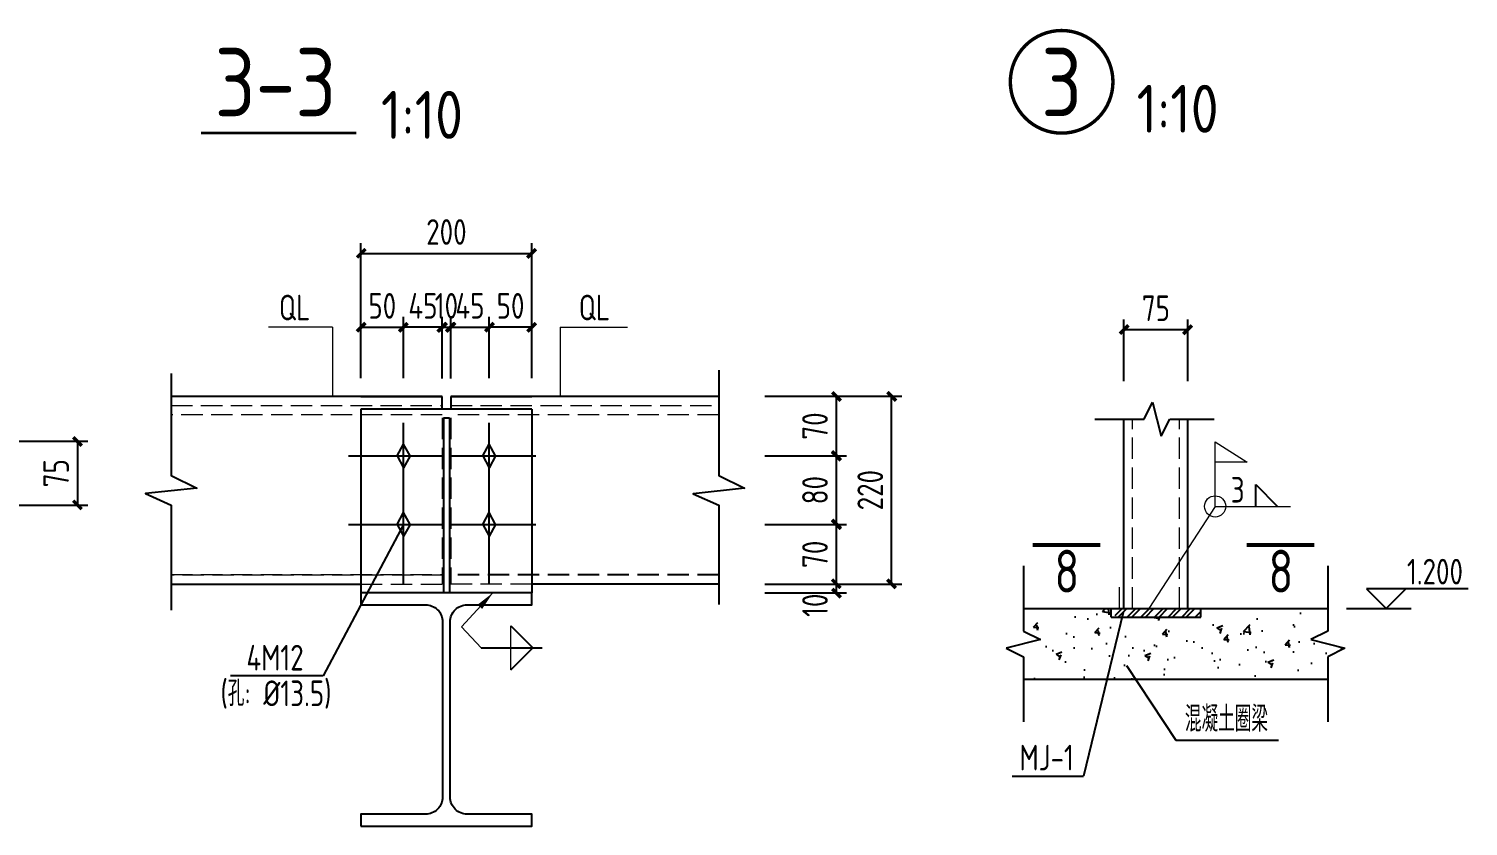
# Model space of a CAD drawing. Header units: millimetres. Extents: x 865490 to 879904, y 39442 to 44891.
# Drawn here: x 875721.7 to 875890, y 39851.4 to 39944.7 of the extents above; entities that cross this region are included whole.
import ezdxf

# ---------------------------------------------------------------- set-up
doc = ezdxf.new("R2010")
doc.units = ezdxf.units.MM
doc.header["$LTSCALE"] = 1000
doc.header["$MEASUREMENT"] = 0
for name, pattern in [('CENTER', [2, 1.25, -0.25, 0.25, -0.25]), ('DASH', [0.35, 0.25, -0.1]), ('DOTE', [2.42, 2, -0.2, 0.02, -0.2])]:
    doc.linetypes.add(name, pattern=pattern)
for name, color, linetype, lineweight in [('1', 4, 'Continuous', 70), ('D3', 62, 'Continuous', 9), ('LZ', 64, 'Continuous', 9), ('数字', 3, 'Continuous', 9), ('细实线', 1, 'Continuous', 20)]:
    doc.layers.add(name, color=color, linetype=linetype, lineweight=lineweight)
for name, color, linetype in [('D1', 112, 'Continuous'), ('D2', 6, 'Continuous'), ('DIM', 7, 'Continuous'), ('DOTE', 1, 'DOTE'), ('M_Thin', 7, 'Continuous'), ('Prof', 2, 'Continuous'), ('PUB_DIM', 3, 'Continuous'), ('THIN', 7, 'Continuous'), ('文字', 7, 'Continuous'), ('柱子', 8, 'Continuous'), ('桩', 6, 'Continuous')]:
    doc.layers.add(name, color=color, linetype=linetype)
doc.styles.add('GBHZ', font='gbenor.shx', dxfattribs={"width": 0.9, "bigfont": 'gbcbig.shx'})
doc.dimstyles.new('Y10', dxfattribs={"dimscale": 0, "dimtxt": 3, "dimasz": 0.01, "dimexe": 1.2, "dimexo": 1, "dimgap": 1, "dimtad": 1, "dimdec": 0, "dimlfac": 10, "dimzin": 0, "dimdsep": 46, "dimtxsty": 'GBHZ', "dimblk1": 'DX', "dimblk2": 'DX', "dimsah": 1, "dimcen": 0.09, "dimdle": 1, "dimadec": 0, "dimazin": 0, "dimtfac": 1, "dimtdec": 0, "dimtix": 1, "dimtmove": 2, "dimatfit": 3, "dimldrblk": 'DX', "dimfxl": 0, "dimtolj": 1, "dimtzin": 0, "dimarcsym": 0})

# ---------------------------------------------------------------- blocks, each defined once
blk = doc.blocks.new('DX')
at = {"color": 0, "linetype": 'ByBlock', "const_width": 40}
blk.add_lwpolyline([(-54, -51), (46, 49)], dxfattribs=at)
blk = doc.blocks.new('*D293')
at = {"layer": 'Defpoints', "color": 0, "linetype": 'ByBlock', "transparency": 16777216}
for p in [(875719.32, 39896.47), (875719.32, 39888.97), (875727.42, 39888.97)]:
    blk.add_point(p, dxfattribs=at)
at = {"layer": 'DIM', "color": 0, "linetype": 'ByBlock', "lineweight": -2, "transparency": 16777216}
for p, q in [((875720.32, 39896.47), (875728.62, 39896.47)), ((875727.42, 39896.46), (875727.42, 39888.98)), ((875720.32, 39888.97), (875728.62, 39888.97))]:
    blk.add_line(p, q, dxfattribs=at)
at = {"layer": 'DIM', "color": 0, "linetype": 'ByBlock', "lineweight": -2, "transparency": 16777216, "xscale": 0.01, "yscale": 0.01, "zscale": 0.01}
for p, rotation in [((875727.42, 39896.47), 90), ((875727.42, 39888.97), 270)]:
    blk.add_blockref('DX', p, dxfattribs=dict(at, rotation=rotation))
at = {"layer": 'DIM', "color": 0, "linetype": 'ByBlock', "transparency": 16777216, "insert": (875724.92, 39892.72), "char_height": 3, "attachment_point": 5, "rotation": 90, "style": 'GBHZ'}
blk.add_mtext('\\A1;75', dxfattribs=at)
blk = doc.blocks.new('*D294')
at = {"layer": 'Defpoints', "color": 0, "linetype": 'ByBlock', "transparency": 16777216}
for p in [(875806.81, 39879.75), (875816.16, 39879.75), (875806.81, 39878.74)]:
    blk.add_point(p, dxfattribs=at)
at = {"layer": 'DIM', "color": 0, "linetype": 'ByBlock', "lineweight": -2, "transparency": 16777216}
for p, q in [((875807.81, 39879.75), (875817.36, 39879.75)), ((875816.16, 39879.76), (875816.16, 39879.77)), ((875816.16, 39878.74), (875816.16, 39879.75)), ((875807.81, 39878.74), (875817.36, 39878.74)), ((875816.16, 39878.73), (875816.16, 39878.72))]:
    blk.add_line(p, q, dxfattribs=at)
at = {"layer": 'DIM', "color": 0, "linetype": 'ByBlock', "lineweight": -2, "transparency": 16777216, "xscale": 0.01, "yscale": 0.01, "zscale": 0.01}
for p, rotation in [((875816.16, 39879.75), 270), ((875816.16, 39878.74), 90)]:
    blk.add_blockref('DX', p, dxfattribs=dict(at, rotation=rotation))
at = {"layer": 'DIM', "color": 0, "linetype": 'ByBlock', "transparency": 16777216, "insert": (875813.66, 39877.28), "char_height": 3, "attachment_point": 5, "rotation": 90, "style": 'GBHZ'}
blk.add_mtext('\\A1;10', dxfattribs=at)
blk = doc.blocks.new('*D295')
at = {"layer": 'Defpoints', "color": 0, "linetype": 'ByBlock', "transparency": 16777216}
for p in [(875806.81, 39886.74), (875816.16, 39886.74), (875806.81, 39879.75)]:
    blk.add_point(p, dxfattribs=at)
at = {"layer": 'DIM', "color": 0, "linetype": 'ByBlock', "lineweight": -2, "transparency": 16777216}
for p, q in [((875807.81, 39886.74), (875817.36, 39886.74)), ((875816.16, 39879.76), (875816.16, 39886.73)), ((875807.81, 39879.75), (875817.36, 39879.75))]:
    blk.add_line(p, q, dxfattribs=at)
at = {"layer": 'DIM', "color": 0, "linetype": 'ByBlock', "lineweight": -2, "transparency": 16777216, "xscale": 0.01, "yscale": 0.01, "zscale": 0.01}
for p, rotation in [((875816.16, 39886.74), 90), ((875816.16, 39879.75), 270)]:
    blk.add_blockref('DX', p, dxfattribs=dict(at, rotation=rotation))
at = {"layer": 'DIM', "color": 0, "linetype": 'ByBlock', "transparency": 16777216, "insert": (875813.66, 39883.24), "char_height": 3, "attachment_point": 5, "rotation": 90, "style": 'GBHZ'}
blk.add_mtext('\\A1;70', dxfattribs=at)
blk = doc.blocks.new('*D296')
at = {"layer": 'Defpoints', "color": 0, "linetype": 'ByBlock', "transparency": 16777216}
for p in [(875806.81, 39894.75), (875816.16, 39894.75), (875806.81, 39886.74)]:
    blk.add_point(p, dxfattribs=at)
at = {"layer": 'DIM', "color": 0, "linetype": 'ByBlock', "lineweight": -2, "transparency": 16777216}
for p, q in [((875807.81, 39894.75), (875817.36, 39894.75)), ((875816.16, 39886.75), (875816.16, 39894.74)), ((875807.81, 39886.74), (875817.36, 39886.74))]:
    blk.add_line(p, q, dxfattribs=at)
at = {"layer": 'DIM', "color": 0, "linetype": 'ByBlock', "lineweight": -2, "transparency": 16777216, "xscale": 0.01, "yscale": 0.01, "zscale": 0.01}
for p, rotation in [((875816.16, 39894.75), 90), ((875816.16, 39886.74), 270)]:
    blk.add_blockref('DX', p, dxfattribs=dict(at, rotation=rotation))
at = {"layer": 'DIM', "color": 0, "linetype": 'ByBlock', "transparency": 16777216, "insert": (875813.66, 39890.74), "char_height": 3, "attachment_point": 5, "rotation": 90, "style": 'GBHZ'}
blk.add_mtext('\\A1;80', dxfattribs=at)
blk = doc.blocks.new('*D297')
at = {"layer": 'Defpoints', "color": 0, "linetype": 'ByBlock', "transparency": 16777216}
for p in [(875806.81, 39901.74), (875816.16, 39901.74), (875806.81, 39894.75)]:
    blk.add_point(p, dxfattribs=at)
at = {"layer": 'DIM', "color": 0, "linetype": 'ByBlock', "lineweight": -2, "transparency": 16777216}
for p, q in [((875807.81, 39901.74), (875817.36, 39901.74)), ((875816.16, 39894.76), (875816.16, 39901.73)), ((875807.81, 39894.75), (875817.36, 39894.75))]:
    blk.add_line(p, q, dxfattribs=at)
at = {"layer": 'DIM', "color": 0, "linetype": 'ByBlock', "lineweight": -2, "transparency": 16777216, "xscale": 0.01, "yscale": 0.01, "zscale": 0.01}
for p, rotation in [((875816.16, 39901.74), 90), ((875816.16, 39894.75), 270)]:
    blk.add_blockref('DX', p, dxfattribs=dict(at, rotation=rotation))
at = {"layer": 'DIM', "color": 0, "linetype": 'ByBlock', "transparency": 16777216, "insert": (875813.66, 39898.24), "char_height": 3, "attachment_point": 5, "rotation": 90, "style": 'GBHZ'}
blk.add_mtext('\\A1;70', dxfattribs=at)
blk = doc.blocks.new('*D301')
at = {"layer": 'Defpoints', "color": 0, "linetype": 'ByBlock', "transparency": 16777216}
for p in [(875765.56, 39909.79), (875760.56, 39902.84), (875765.56, 39902.84)]:
    blk.add_point(p, dxfattribs=at)
at = {"layer": 'DIM', "color": 0, "linetype": 'ByBlock', "lineweight": -2, "transparency": 16777216}
for p, q in [((875760.56, 39903.84), (875760.56, 39910.99)), ((875765.56, 39903.84), (875765.56, 39910.99)), ((875760.57, 39909.79), (875765.55, 39909.79))]:
    blk.add_line(p, q, dxfattribs=at)
at = {"layer": 'DIM', "color": 0, "linetype": 'ByBlock', "lineweight": -2, "transparency": 16777216, "xscale": 0.01, "yscale": 0.01, "zscale": 0.01, "rotation": 180}
blk.add_blockref('DX', (875760.56, 39909.79), dxfattribs=at)
at = {"layer": 'DIM', "color": 0, "linetype": 'ByBlock', "lineweight": -2, "transparency": 16777216, "xscale": 0.01, "yscale": 0.01, "zscale": 0.01}
blk.add_blockref('DX', (875765.56, 39909.79), dxfattribs=at)
at = {"layer": 'DIM', "color": 0, "linetype": 'ByBlock', "transparency": 16777216, "insert": (875763.06, 39912.29), "char_height": 3, "attachment_point": 5, "style": 'GBHZ'}
blk.add_mtext('\\A1;50', dxfattribs=at)
blk = doc.blocks.new('*D302')
at = {"layer": 'Defpoints', "color": 0, "linetype": 'ByBlock', "transparency": 16777216}
for p in [(875765.56, 39909.79), (875765.56, 39902.84), (875770.06, 39902.78)]:
    blk.add_point(p, dxfattribs=at)
at = {"layer": 'DIM', "color": 0, "linetype": 'ByBlock', "lineweight": -2, "transparency": 16777216}
for p, q in [((875765.56, 39903.84), (875765.56, 39910.99)), ((875770.06, 39903.78), (875770.06, 39910.99)), ((875765.55, 39909.79), (875765.54, 39909.79)), ((875770.06, 39909.79), (875765.56, 39909.79)), ((875770.07, 39909.79), (875770.08, 39909.79))]:
    blk.add_line(p, q, dxfattribs=at)
at = {"layer": 'DIM', "color": 0, "linetype": 'ByBlock', "lineweight": -2, "transparency": 16777216, "xscale": 0.01, "yscale": 0.01, "zscale": 0.01}
blk.add_blockref('DX', (875765.56, 39909.79), dxfattribs=at)
at = {"layer": 'DIM', "color": 0, "linetype": 'ByBlock', "lineweight": -2, "transparency": 16777216, "xscale": 0.01, "yscale": 0.01, "zscale": 0.01, "rotation": 180}
blk.add_blockref('DX', (875770.06, 39909.79), dxfattribs=at)
at = {"layer": 'DIM', "color": 0, "linetype": 'ByBlock', "transparency": 16777216, "insert": (875767.81, 39912.29), "char_height": 3, "attachment_point": 5, "style": 'GBHZ'}
blk.add_mtext('\\A1;45', dxfattribs=at)
blk = doc.blocks.new('*D303')
at = {"layer": 'Defpoints', "color": 0, "linetype": 'ByBlock', "transparency": 16777216}
for p in [(875775.56, 39909.79), (875775.56, 39902.84), (875780.56, 39902.84)]:
    blk.add_point(p, dxfattribs=at)
at = {"layer": 'DIM', "color": 0, "linetype": 'ByBlock', "lineweight": -2, "transparency": 16777216}
for p, q in [((875775.56, 39903.84), (875775.56, 39910.99)), ((875780.56, 39903.84), (875780.56, 39910.99)), ((875780.55, 39909.79), (875775.57, 39909.79))]:
    blk.add_line(p, q, dxfattribs=at)
at = {"layer": 'DIM', "color": 0, "linetype": 'ByBlock', "lineweight": -2, "transparency": 16777216, "xscale": 0.01, "yscale": 0.01, "zscale": 0.01, "rotation": 180}
blk.add_blockref('DX', (875775.56, 39909.79), dxfattribs=at)
at = {"layer": 'DIM', "color": 0, "linetype": 'ByBlock', "lineweight": -2, "transparency": 16777216, "xscale": 0.01, "yscale": 0.01, "zscale": 0.01}
blk.add_blockref('DX', (875780.56, 39909.79), dxfattribs=at)
at = {"layer": 'DIM', "color": 0, "linetype": 'ByBlock', "transparency": 16777216, "insert": (875778.06, 39912.29), "char_height": 3, "attachment_point": 5, "style": 'GBHZ'}
blk.add_mtext('\\A1;50', dxfattribs=at)
blk = doc.blocks.new('*D304')
at = {"layer": 'Defpoints', "color": 0, "linetype": 'ByBlock', "transparency": 16777216}
for p in [(875780.56, 39918.43), (875760.56, 39904.84), (875780.56, 39904.84)]:
    blk.add_point(p, dxfattribs=at)
at = {"layer": 'DIM', "color": 0, "linetype": 'ByBlock', "lineweight": -2, "transparency": 16777216}
for p, q in [((875760.56, 39905.84), (875760.56, 39919.63)), ((875780.56, 39905.84), (875780.56, 39919.63)), ((875760.57, 39918.43), (875780.55, 39918.43))]:
    blk.add_line(p, q, dxfattribs=at)
at = {"layer": 'DIM', "color": 0, "linetype": 'ByBlock', "lineweight": -2, "transparency": 16777216, "xscale": 0.01, "yscale": 0.01, "zscale": 0.01, "rotation": 180}
blk.add_blockref('DX', (875760.56, 39918.43), dxfattribs=at)
at = {"layer": 'DIM', "color": 0, "linetype": 'ByBlock', "lineweight": -2, "transparency": 16777216, "xscale": 0.01, "yscale": 0.01, "zscale": 0.01}
blk.add_blockref('DX', (875780.56, 39918.43), dxfattribs=at)
at = {"layer": 'DIM', "color": 0, "linetype": 'ByBlock', "transparency": 16777216, "insert": (875770.56, 39920.93), "char_height": 3, "attachment_point": 5, "style": 'GBHZ'}
blk.add_mtext('\\A1;200', dxfattribs=at)
blk = doc.blocks.new('*D305')
at = {"layer": 'Defpoints', "color": 0, "linetype": 'ByBlock', "transparency": 16777216}
for p in [(875771.06, 39909.79), (875770.06, 39902.78), (875771.06, 39902.79)]:
    blk.add_point(p, dxfattribs=at)
at = {"layer": 'DIM', "color": 0, "linetype": 'ByBlock', "lineweight": -2, "transparency": 16777216}
for p, q in [((875770.06, 39903.78), (875770.06, 39910.99)), ((875771.06, 39903.79), (875771.06, 39910.99)), ((875770.05, 39909.79), (875770.04, 39909.79)), ((875770.06, 39909.79), (875771.06, 39909.79)), ((875771.07, 39909.79), (875771.08, 39909.79))]:
    blk.add_line(p, q, dxfattribs=at)
at = {"layer": 'DIM', "color": 0, "linetype": 'ByBlock', "lineweight": -2, "transparency": 16777216, "xscale": 0.01, "yscale": 0.01, "zscale": 0.01}
blk.add_blockref('DX', (875770.06, 39909.79), dxfattribs=at)
at = {"layer": 'DIM', "color": 0, "linetype": 'ByBlock', "lineweight": -2, "transparency": 16777216, "xscale": 0.01, "yscale": 0.01, "zscale": 0.01, "rotation": 180}
blk.add_blockref('DX', (875771.06, 39909.79), dxfattribs=at)
at = {"layer": 'DIM', "color": 0, "linetype": 'ByBlock', "transparency": 16777216, "insert": (875770.56, 39912.29), "char_height": 3, "attachment_point": 5, "style": 'GBHZ'}
blk.add_mtext('\\A1;10', dxfattribs=at)
blk = doc.blocks.new('*D306')
at = {"layer": 'Defpoints', "color": 0, "linetype": 'ByBlock', "transparency": 16777216}
for p in [(875775.56, 39909.8), (875771.06, 39902.79), (875775.56, 39902.86)]:
    blk.add_point(p, dxfattribs=at)
at = {"layer": 'DIM', "color": 0, "linetype": 'ByBlock', "lineweight": -2, "transparency": 16777216}
for p, q in [((875771.06, 39903.79), (875771.06, 39911)), ((875775.56, 39903.86), (875775.56, 39911)), ((875771.05, 39909.8), (875771.04, 39909.8)), ((875771.06, 39909.8), (875775.56, 39909.8)), ((875775.57, 39909.8), (875775.58, 39909.8))]:
    blk.add_line(p, q, dxfattribs=at)
at = {"layer": 'DIM', "color": 0, "linetype": 'ByBlock', "lineweight": -2, "transparency": 16777216, "xscale": 0.01, "yscale": 0.01, "zscale": 0.01}
blk.add_blockref('DX', (875771.06, 39909.8), dxfattribs=at)
at = {"layer": 'DIM', "color": 0, "linetype": 'ByBlock', "lineweight": -2, "transparency": 16777216, "xscale": 0.01, "yscale": 0.01, "zscale": 0.01, "rotation": 180}
blk.add_blockref('DX', (875775.56, 39909.8), dxfattribs=at)
at = {"layer": 'DIM', "color": 0, "linetype": 'ByBlock', "transparency": 16777216, "insert": (875773.31, 39912.3), "char_height": 3, "attachment_point": 5, "style": 'GBHZ'}
blk.add_mtext('\\A1;45', dxfattribs=at)
blk = doc.blocks.new('*D307')
at = {"layer": 'Defpoints', "color": 0, "linetype": 'ByBlock', "transparency": 16777216}
for p in [(875807.81, 39901.74), (875822.62, 39901.74), (875807.81, 39879.75)]:
    blk.add_point(p, dxfattribs=at)
at = {"layer": 'DIM', "color": 0, "linetype": 'ByBlock', "lineweight": -2, "transparency": 16777216}
for p, q in [((875808.81, 39901.74), (875823.82, 39901.74)), ((875822.62, 39879.76), (875822.62, 39901.73)), ((875808.81, 39879.75), (875823.82, 39879.75))]:
    blk.add_line(p, q, dxfattribs=at)
at = {"layer": 'DIM', "color": 0, "linetype": 'ByBlock', "lineweight": -2, "transparency": 16777216, "xscale": 0.01, "yscale": 0.01, "zscale": 0.01}
for p, rotation in [((875822.62, 39901.74), 90), ((875822.62, 39879.75), 270)]:
    blk.add_blockref('DX', p, dxfattribs=dict(at, rotation=rotation))
at = {"layer": 'DIM', "color": 0, "linetype": 'ByBlock', "transparency": 16777216, "insert": (875820.12, 39890.74), "char_height": 3, "attachment_point": 5, "rotation": 90, "style": 'GBHZ'}
blk.add_mtext('\\A1;220', dxfattribs=at)
blk = doc.blocks.new('*D312')
at = {"layer": 'Defpoints', "color": 0, "linetype": 'ByBlock', "transparency": 16777216}
for p in [(875857.27, 39909.51), (875849.77, 39902.48), (875857.27, 39902.48)]:
    blk.add_point(p, dxfattribs=at)
at = {"layer": 'DIM', "color": 0, "linetype": 'ByBlock', "lineweight": -2, "transparency": 16777216}
for p, q in [((875849.77, 39903.48), (875849.77, 39910.71)), ((875849.78, 39909.51), (875857.26, 39909.51)), ((875857.27, 39903.48), (875857.27, 39910.71))]:
    blk.add_line(p, q, dxfattribs=at)
at = {"layer": 'DIM', "color": 0, "linetype": 'ByBlock', "lineweight": -2, "transparency": 16777216, "xscale": 0.01, "yscale": 0.01, "zscale": 0.01, "rotation": 180}
blk.add_blockref('DX', (875849.77, 39909.51), dxfattribs=at)
at = {"layer": 'DIM', "color": 0, "linetype": 'ByBlock', "lineweight": -2, "transparency": 16777216, "xscale": 0.01, "yscale": 0.01, "zscale": 0.01}
blk.add_blockref('DX', (875857.27, 39909.51), dxfattribs=at)
at = {"layer": 'DIM', "color": 0, "linetype": 'ByBlock', "transparency": 16777216, "insert": (875853.52, 39912.01), "char_height": 3, "attachment_point": 5, "style": 'GBHZ'}
blk.add_mtext('\\A1;75', dxfattribs=at)

msp = doc.modelspace()

# ---------------------------------------------------------------- hatches: boundary and pattern name
at = {"layer": 'DIM'}
h = msp.add_hatch(dxfattribs=at)
h.set_pattern_fill('AR-CONC', color=256, style=0)
h.set_pattern_definition([(50, (474470.001, 183548.325), (7.17260183, -0.62752135), [0.75, -8.25]), (355, (474470.001, 183548.325), (-1.38751334, 7.52192134), [0.6, -6.6]), (100.4514, (474470.5986, 183548.273), (5.78509382, 6.89439542), [0.6374019, -7.01142112]), (46.1842, (474470.001, 183550.325), (10.67241049, -1.65519014), [1.125, -12.375]), (96.6356, (474470.89, 183550.187), (9.34662706, 9.7411787), [0.95610288, -10.51713]), (351.1842, (474470.001, 183550.325), (9.34661945, 9.741186), [0.9, -9.9]), (21, (474471.001, 183549.825), (5.96907052, -4.02618891), [0.75, -8.25]), (326, (474471.001, 183549.825), (2.43315332, 7.25150045), [0.6, -6.6]), (71.4514, (474471.498, 183549.49), (8.40222629, 3.22530497), [0.6374019, -7.01142112]), (37.5, (474470.001, 183548.3252), (0.121598553, 3.328938538), [0, -6.52, 0, -6.7, 0, -6.625]), (7.5, (474470.001, 183548.3252), (2.630695374, 3.94411712), [0, -3.82, 0, -6.37, 0, -2.525]), (327.5, (474467.771, 183548.3252), (5.338224362, -0.225548717), [0, -2.5, 0, -7.8, 0, -10.35]), (317.5, (474466.771, 183548.325), (5.831861693, 1.001049823), [0, -3.25, 0, -5.18, 0, -7.35])])
h.paths.add_polyline_path([(875849.528, 39875.888), (875848.274, 39875.888), (875848.274, 39876.888), (875838.032, 39876.888), (875838.032, 39874.261), (875840.032, 39873.261), (875836.032, 39872.261), (875838.032, 39871.261), (875838.032, 39868.633), (875847.413, 39868.633)])
h = msp.add_hatch(dxfattribs=at)
h.set_pattern_fill('AR-CONC', color=256, style=0)
h.set_pattern_definition([(50, (474428.549, 182782.822), (7.17260183, -0.62752135), [0.75, -8.25]), (355, (474428.549, 182782.822), (-1.38751334, 7.52192134), [0.6, -6.6]), (100.4514, (474429.1466, 182782.7695), (5.78509382, 6.89439542), [0.6374019, -7.01142112]), (46.1842, (474428.549, 182784.822), (10.67241049, -1.65519014), [1.125, -12.375]), (96.6356, (474429.438, 182784.684), (9.34662706, 9.7411787), [0.95610288, -10.51713]), (351.1842, (474428.549, 182784.822), (9.34661945, 9.741186), [0.9, -9.9]), (21, (474429.549, 182784.322), (5.96907052, -4.02618891), [0.75, -8.25]), (326, (474429.549, 182784.322), (2.43315332, 7.25150045), [0.6, -6.6]), (71.4514, (474430.046, 182783.986), (8.40222629, 3.22530497), [0.6374019, -7.01142112]), (37.5, (474428.5489, 182782.8218), (0.121598553, 3.328938538), [0, -6.52, 0, -6.7, 0, -6.625]), (7.5, (474428.549, 182782.8218), (2.630695374, 3.94411712), [0, -3.82, 0, -6.37, 0, -2.525]), (327.5, (474426.3189, 182782.8218), (5.338224362, -0.225548717), [0, -2.5, 0, -7.8, 0, -10.35]), (317.5, (474425.319, 182782.822), (5.831861693, 1.001049823), [0, -3.25, 0, -5.18, 0, -7.35])])
h.paths.add_polyline_path([(875871.632, 39873.261), (875873.632, 39874.261), (875873.632, 39876.888), (875858.774, 39876.888), (875858.774, 39875.888), (875850.028, 39875.888), (875847.913, 39868.633), (875873.632, 39868.633), (875873.632, 39871.261), (875875.632, 39872.261)])
h = msp.add_hatch(dxfattribs=at)
h.set_pattern_fill('ANSI32', color=256, scale=3, style=0)
h.set_pattern_definition([(45, (465403.3469, 177765.4433), (-0.7954951288, 0.7954951288), []), (45, (465403.8772, 177765.4433), (-0.7954951288, 0.7954951288), [])])
h.paths.add_polyline_path([(875858.774, 39875.888), (875858.774, 39876.888), (875848.774, 39876.888), (875848.774, 39875.888)])

# ---------------------------------------------------------------- linework, layer by layer
at = {"linetype": 'ByBlock', "ltscale": 0.5, "const_width": 0.4}
msp.add_lwpolyline([(875836.499, 39938.491, 1), (875848.499, 39938.491, 1)], format="xyb", close=True, dxfattribs=at)
at = {"layer": '1', "color": 2, "const_width": 0.48, "elevation": 0}
for points in [[(875839.104, 39884.33), (875847.026, 39884.33)], [(875864.135, 39884.33), (875872.057, 39884.33)]]:
    msp.add_lwpolyline(points, dxfattribs=at)
at = {"layer": 'D1', "color": 251}
for p, q in [((875865.189, 39888.839), (875865.189, 39891.408)), ((875865.189, 39891.408), (875867.758, 39888.839)), ((875765.558, 39886.742), (875756.145, 39869.026)), ((875778.084, 39874.863), (875780.653, 39872.293)), ((875774.624, 39872.293), (875781.77, 39872.293)), ((875778.084, 39869.724), (875780.653, 39872.293)), ((875756.145, 39869.026), (875745.322, 39869.026))]:
    msp.add_line(p, q, dxfattribs=at)
at = {"layer": 'D1'}
for p, q in [((875878.135, 39879.192), (875880.439, 39876.888)), ((875890.041, 39879.192), (875878.135, 39879.192)), ((875882.743, 39879.192), (875880.439, 39876.888))]:
    msp.add_line(p, q, dxfattribs=at)
at = {"layer": 'D1', "elevation": 0}
msp.add_lwpolyline([(875875.79, 39876.888), (875883.385, 39876.888)], dxfattribs=at)
at = {"layer": 'D2'}
for p, q in [((875770.058, 39901.699), (875738.362, 39901.699)), ((875760.558, 39901.699), (875770.058, 39901.699)), ((875770.058, 39900.208), (875770.058, 39901.699)), ((875771.058, 39901.699), (875780.558, 39901.699)), ((875802.409, 39901.699), (875771.058, 39901.699)), ((875771.058, 39901.699), (875771.058, 39900.208)), ((875760.558, 39900.208), (875760.558, 39878.745)), ((875780.558, 39900.208), (875760.558, 39900.208)), ((875770.208, 39899.208), (875770.208, 39878.745)), ((875770.208, 39899.208), (875770.908, 39899.208)), ((875770.908, 39899.208), (875770.908, 39878.745)), ((875780.558, 39900.208), (875780.558, 39878.745)), ((875849.775, 39876.888), (875849.775, 39899.035)), ((875857.273, 39876.888), (875857.273, 39899.035)), ((875738.362, 39879.745), (875760.558, 39879.745)), ((875802.409, 39879.745), (875780.558, 39879.745))]:
    msp.add_line(p, q, dxfattribs=at)
at = {"layer": 'D3', "color": 251}
for p, q in [((875757.237, 39909.809), (875749.775, 39909.809)), ((875757.237, 39909.809), (875757.237, 39901.699)), ((875783.878, 39909.809), (875791.722, 39909.809)), ((875783.878, 39909.809), (875783.878, 39901.699)), ((875772.332, 39874.763), (875776.003, 39878.745)), ((875772.332, 39874.763), (875774.624, 39872.293)), ((875778.084, 39869.724), (875778.084, 39874.863))]:
    msp.add_line(p, q, dxfattribs=at)
msp.add_solid([(875774.739, 39876.853), (875776.003, 39878.745), (875774.739, 39876.853), (875774.191, 39877.333)], dxfattribs=at)
at = {"layer": 'DIM', "linetype": 'ByBlock'}
msp.add_line((875849.275, 39876.888), (875856.773, 39876.888), dxfattribs=at)
at = {"layer": 'DOTE', "linetype": 'CENTER', "ltscale": 0.02}
for p, q in [((875765.558, 39879.745), (875765.558, 39898.628)), ((875775.558, 39879.745), (875775.558, 39898.628)), ((875759.106, 39894.745), (875770.058, 39894.745)), ((875771.058, 39894.745), (875781.009, 39894.745)), ((875759.106, 39886.742), (875770.058, 39886.742)), ((875771.058, 39886.742), (875781.009, 39886.742))]:
    msp.add_line(p, q, dxfattribs=at)
at = {"layer": 'LZ', "color": 251, "linetype": 'DASH', "ltscale": 0.01}
for p, q in [((875738.362, 39900.628), (875770.058, 39900.628)), ((875770.058, 39899.558), (875738.362, 39899.558)), ((875770.058, 39899.208), (875770.058, 39879.745)), ((875771.058, 39900.628), (875802.409, 39900.628)), ((875802.409, 39899.558), (875771.058, 39899.558)), ((875771.058, 39899.208), (875771.058, 39879.745)), ((875850.777, 39876.888), (875850.777, 39899.035)), ((875856.271, 39876.888), (875856.271, 39899.035)), ((875738.362, 39880.886), (875770.058, 39880.886)), ((875770.208, 39880.816), (875738.362, 39880.816)), ((875802.409, 39880.886), (875771.058, 39880.886)), ((875802.409, 39880.816), (875771.058, 39880.816)), ((875760.558, 39879.745), (875770.058, 39879.745)), ((875780.558, 39879.745), (875771.058, 39879.745)), ((875849.275, 39876.888), (875849.275, 39880.142))]:
    msp.add_line(p, q, dxfattribs=at)
at = {"layer": 'M_Thin', "color": 7, "elevation": 4.991}
for points in [[(875738.362, 39904.396), (875738.362, 39892.472), (875741.362, 39890.972), (875735.362, 39890.351), (875738.362, 39888.972), (875738.362, 39876.724)], [(875802.409, 39904.789), (875802.409, 39892.472), (875805.409, 39890.972), (875799.409, 39890.295), (875802.409, 39888.972), (875802.409, 39877.379)]]:
    msp.add_lwpolyline(points, dxfattribs=at)
at = {"layer": 'Prof'}
msp.add_lwpolyline([(875760.558, 39851.443), (875780.558, 39851.443), (875780.558, 39852.843), (875773.008, 39852.843, -0.4142136), (875771.008, 39854.843), (875771.008, 39875.345, -0.4142136), (875773.008, 39877.345), (875780.558, 39877.345), (875780.558, 39878.745), (875760.558, 39878.745), (875760.558, 39877.345), (875768.108, 39877.345, -0.4142136), (875770.108, 39875.345), (875770.108, 39854.843, -0.4142136), (875768.108, 39852.843), (875760.558, 39852.843)], format="xyb", close=True, dxfattribs=at)
at = {"layer": 'THIN'}
for p, q in [((875852.141, 39899.035), (875853.141, 39901.035)), ((875853.141, 39901.035), (875854.141, 39897.035)), ((875846.396, 39899.035), (875852.141, 39899.035)), ((875854.141, 39897.035), (875855.141, 39899.035)), ((875855.141, 39899.035), (875860.35, 39899.035)), ((875838.032, 39881.888), (875838.032, 39874.261)), ((875873.632, 39881.888), (875873.632, 39874.261)), ((875838.032, 39874.261), (875840.032, 39873.261)), ((875873.632, 39874.261), (875871.632, 39873.261)), ((875840.032, 39873.261), (875836.032, 39872.261)), ((875836.032, 39872.261), (875838.032, 39871.261)), ((875871.632, 39873.261), (875875.632, 39872.261)), ((875875.632, 39872.261), (875873.632, 39871.261)), ((875838.032, 39871.261), (875838.032, 39863.633)), ((875873.632, 39871.261), (875873.632, 39863.633))]:
    msp.add_line(p, q, dxfattribs=at)
at = {"layer": '文字', "color": 6, "const_width": 0.32}
msp.add_lwpolyline([(875741.844, 39932.491), (875760.027, 39932.491)], dxfattribs=at)
at = {"layer": '柱子'}
for p, q in [((875838.032, 39876.888), (875873.632, 39876.888)), ((875849.688, 39876.436), (875845.067, 39857.308)), ((875848.274, 39876.888), (875858.774, 39876.888)), ((875848.274, 39875.888), (875848.274, 39876.888)), ((875848.274, 39875.888), (875858.774, 39875.888)), ((875858.774, 39875.888), (875858.774, 39876.888)), ((875850.089, 39870.231), (875855.843, 39861.493)), ((875838.032, 39868.633), (875873.632, 39868.633)), ((875855.843, 39861.493), (875867.867, 39861.493)), ((875836.705, 39857.308), (875845.067, 39857.308))]:
    msp.add_line(p, q, dxfattribs=at)
at = {"layer": '桩'}
for p, q in [((875764.809, 39894.745), (875765.558, 39896.127)), ((875766.306, 39894.745), (875765.558, 39896.127)), ((875774.809, 39894.745), (875775.558, 39896.127)), ((875776.306, 39894.745), (875775.558, 39896.127)), ((875764.809, 39894.745), (875765.558, 39893.364)), ((875766.306, 39894.745), (875765.558, 39893.364)), ((875774.809, 39894.745), (875775.558, 39893.364)), ((875776.306, 39894.745), (875775.558, 39893.364)), ((875764.809, 39886.742), (875765.558, 39888.124)), ((875766.306, 39886.742), (875765.558, 39888.124)), ((875774.809, 39886.742), (875775.558, 39888.124)), ((875776.306, 39886.742), (875775.558, 39888.124)), ((875764.809, 39886.742), (875765.558, 39885.361)), ((875766.306, 39886.742), (875765.558, 39885.361)), ((875774.809, 39886.742), (875775.558, 39885.361)), ((875776.306, 39886.742), (875775.558, 39885.361))]:
    msp.add_line(p, q, dxfattribs=at)
at = {"layer": '细实线', "color": 251}
for p, q in [((875860.448, 39888.839), (875860.448, 39896.4)), ((875860.448, 39896.4), (875864.205, 39894.029)), ((875864.205, 39894.029), (875860.448, 39894.029)), ((875860.448, 39888.839), (875852.707, 39876.888)), ((875860.448, 39888.839), (875869.265, 39888.839))]:
    msp.add_line(p, q, dxfattribs=at)
msp.add_circle((875860.448, 39888.839), 1.238, dxfattribs=at)
msp.add_solid([(875860.448, 39894.029), (875860.448, 39896.4), (875864.205, 39894.029), (875860.448, 39894.029)], dxfattribs=at)

# ---------------------------------------------------------------- texts
at = {"layer": 'D1', "style": 'GBHZ', "width": 0.9}
msp.add_text('1.200', height=3, dxfattribs=at).set_placement((875882.877, 39879.711))
at = {"layer": 'PUB_DIM', "style": 'GBHZ', "width": 0.9}
for p in [(875841.665, 39878.764), (875866.696, 39878.764)]:
    msp.add_text('8', height=5, dxfattribs=at).set_placement(p)
at = {"layer": '数字', "style": 'GBHZ', "width": 0.9}
for s, p in [('QL', (875750.975, 39910.598)), ('QL', (875786.028, 39910.598)), ('3', (875862.279, 39889.286)), ('4M12', (875747.173, 39869.65)), ('(孔: %%C13.5)', (875744.137, 39865.485)), ('混凝土圈梁', (875856.911, 39862.483)), ('MJ-1', (875837.57, 39857.967))]:
    msp.add_text(s, height=3, dxfattribs=at).set_placement(p)
at = {"layer": '文字', "color": 6, "style": 'GBHZ'}
for s, height, p in [('3-3', 8, (875743.452, 39934.443)), ('3', 8, (875840.104, 39934.458)), ('1:10', 5.6, (875851.265, 39932.539, -0.009)), ('1:10', 5.6, (875762.906, 39931.822))]:
    msp.add_text(s, height=height, dxfattribs=at).set_placement(p)

# ---------------------------------------------------------------- dimensions: what is measured, and where the dimension line sits
at = {"layer": 'DIM', "color": 4, "linetype": 'ByBlock'}
for base, p1, p2, picture, middle in [((875780.558, 39918.428), (875760.558, 39904.841), (875780.558, 39904.841), '*D304', (875770.558, 39920.928)), ((875765.558, 39909.788), (875760.558, 39902.841), (875765.558, 39902.841), '*D301', (875763.058, 39912.288)), ((875771.058, 39909.788), (875770.058, 39902.778), (875771.058, 39902.792), '*D305', (875770.558, 39912.288)), ((875775.558, 39909.802), (875771.058, 39902.792), (875775.558, 39902.855), '*D306', (875773.308, 39912.302))]:
    dim = msp.add_linear_dim(base=base, p1=p1, p2=p2, dimstyle='Y10', override={"dimscale": 1}, dxfattribs=at)
    dim.commit()
    dim.dimension.update_dxf_attribs({"geometry": picture, "text_midpoint": middle})
for base, p1, p2, angle, picture, middle in [((875765.558, 39909.788), (875770.058, 39902.778), (875765.558, 39902.841), 180, '*D302', (875767.808, 39912.288)), ((875775.558, 39909.788), (875780.558, 39902.841), (875775.558, 39902.841), 180, '*D303', (875778.058, 39912.288)), ((875727.42, 39888.973), (875719.32, 39896.471), (875719.32, 39888.973), 270, '*D293', (875724.92, 39892.722))]:
    dim = msp.add_linear_dim(base=base, p1=p1, p2=p2, angle=angle, dimstyle='Y10', override={"dimscale": 1}, dxfattribs=at)
    dim.commit()
    dim.dimension.update_dxf_attribs({"geometry": picture, "text_midpoint": middle})
at = {"layer": 'DIM', "color": 0, "linetype": 'ByBlock'}
dim = msp.add_linear_dim(base=(875857.273, 39909.509), p1=(875849.775, 39902.483), p2=(875857.273, 39902.483), dimstyle='Y10', override={"dimscale": 1}, dxfattribs=at)
dim.commit()
dim.dimension.update_dxf_attribs({"geometry": '*D312', "text_midpoint": (875853.524, 39912.009)})
at = {"layer": 'DIM', "linetype": 'ByBlock'}
for base, p1, p2, picture, middle in [((875816.165, 39901.742), (875806.807, 39894.745), (875806.807, 39901.742), '*D297', (875813.665, 39898.244)), ((875822.622, 39901.742), (875807.807, 39879.745), (875807.807, 39901.742), '*D307', (875820.122, 39890.744)), ((875816.165, 39894.745), (875806.807, 39886.742), (875806.807, 39894.745), '*D296', (875813.665, 39890.744)), ((875816.165, 39886.742), (875806.807, 39879.745), (875806.807, 39886.742), '*D295', (875813.665, 39883.244))]:
    dim = msp.add_linear_dim(base=base, p1=p1, p2=p2, angle=90, dimstyle='Y10', override={"dimscale": 1}, dxfattribs=at)
    dim.commit()
    dim.dimension.update_dxf_attribs({"geometry": picture, "text_midpoint": middle})
dim = msp.add_linear_dim(base=(875816.165, 39879.745), p1=(875806.807, 39878.745), p2=(875806.807, 39879.745), angle=90, dimstyle='Y10', override={"dimscale": 1}, dxfattribs=at)
dim.commit()
dim.dimension.update_dxf_attribs({"geometry": '*D294', "text_midpoint": (875813.665, 39877.276), "dimtype": 160})

doc.saveas('drawing.dxf')
